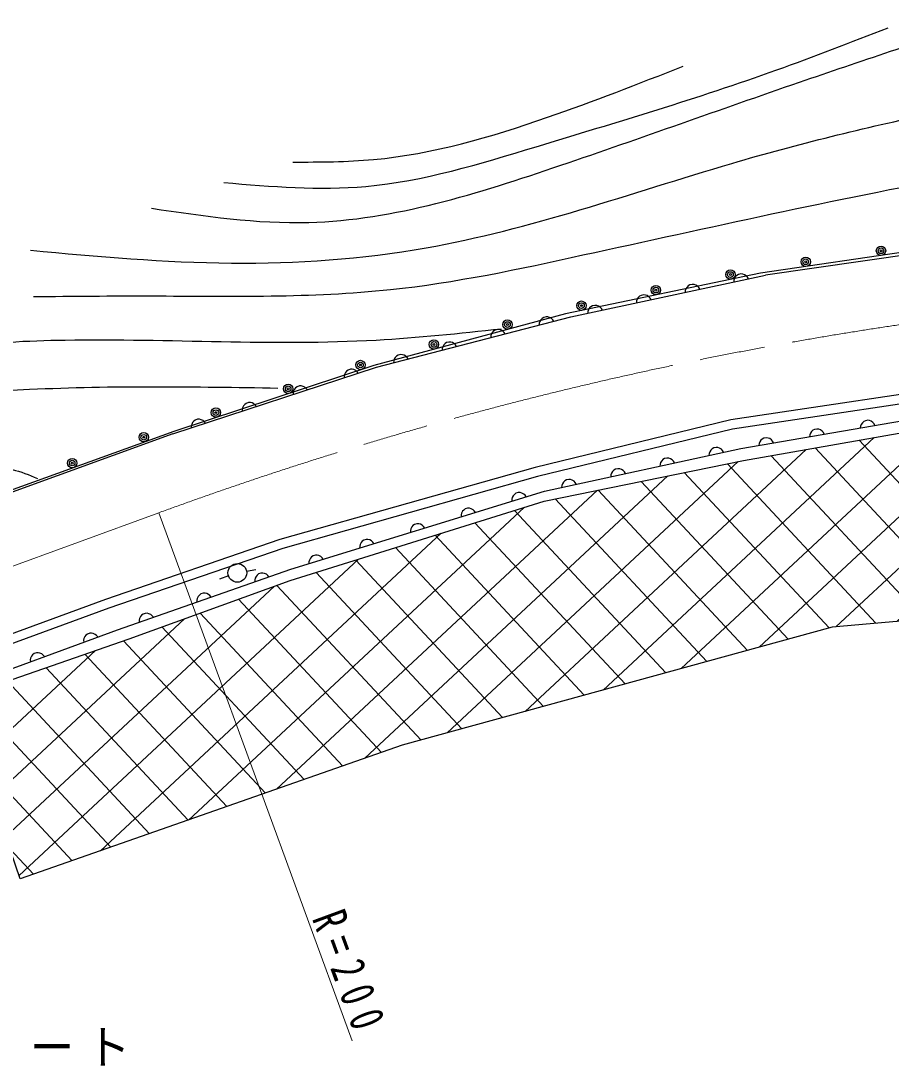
# Model space of a CAD drawing. Units: millimetres, scale not verified. Extents: x 40000 to 680000, y 20000 to 380000.
# Drawn here: x 215422 to 261829, y 263888 to 319758 of the extents above; entities that cross this region are included whole.
import ezdxf

# ---------------------------------------------------------------- set-up
doc = ezdxf.new("R2010")
doc.units = ezdxf.units.MM
doc.header["$LTSCALE"] = 1000
doc.linetypes.add('CHAIN', pattern=[18.5, 12, -1.5, 3.5, -1.5])
for name, color, linetype, lineweight in [('M-BGD', 7, 'Continuous', 25), ('M-BMK', 2, 'CHAIN', 13), ('M-STR-HTXT', 7, 'Continuous', 13)]:
    doc.layers.add(name, color=color, linetype=linetype, lineweight=lineweight)
doc.styles.add('ＭＳ ゴシック', font='')
doc.styles.get('ＭＳ ゴシック').set_extended_font_data('MS Gothic')

msp = doc.modelspace()

# ---------------------------------------------------------------- hatches: boundary and pattern name
at = {"layer": 'M-BGD'}
h = msp.add_hatch(dxfattribs=at)
h.set_pattern_fill('USER', color=256, style=0, pattern_type=2)
h.set_pattern_definition([(222.9834, (131781, 461499), (1363.572, -1463.103), []), (312.9834, (131781, 461499), (1463.103, 1363.572), [])])
h.paths.add_polyline_path([(212082, 283619), (221202, 286797), (229781, 289898), (243321, 294135), (253967, 296306), (267516, 298683), (278989, 300027), (292736, 300544), (307413, 300027), (317452, 299096), (329648, 297133), (380204, 286900), (377827, 275841), (322964, 287624), (303635, 289794), (283377, 289587), (258695, 287417), (235749, 281112), (215387, 273980)])

# ---------------------------------------------------------------- linework, layer by layer
for p, q in [((273350, 309003), (254867, 306304)), ((254867, 306304), (244460, 304133)), ((244460, 304133), (234250, 301375)), ((234250, 301375), (223571, 297854)), ((223571, 297854), (182866, 283185)), ((223529, 297720), (183087, 283119)), ((226491, 290146), (226019, 289982)), ((227455, 290401), (227947, 290492))]:
    msp.add_line(p, q, dxfattribs=at)
for points in [[(372655, 297293), (348761, 302387), (338676, 304172), (325077, 306488), (316295, 307742), (307755, 308707), (295506, 309576), (287111, 309914), (273559, 308852), (255128, 306198)], [(223529, 297720), (234391, 301279), (244744, 303963), (255128, 306198)], [(254221, 306003), (254169, 306090), (254106, 306158), (254011, 306220), (253922, 306250), (253822, 306261), (253697, 306234), (253609, 306183), (253541, 306119), (253480, 306024), (253450, 305935), (253439, 305835)], [(251625, 305444), (251574, 305531), (251510, 305600), (251415, 305661), (251326, 305691), (251226, 305702), (251101, 305675), (251014, 305624), (250946, 305560), (250884, 305465), (250854, 305376), (250843, 305276)], [(249029, 304885), (248978, 304972), (248914, 305041), (248819, 305102), (248731, 305132), (248630, 305143), (248505, 305116), (248418, 305065), (248350, 305001), (248288, 304906), (248258, 304818), (248247, 304717)], [(246433, 304326), (246382, 304414), (246318, 304482), (246223, 304543), (246135, 304573), (246034, 304584), (245909, 304557), (245822, 304506), (245754, 304442), (245692, 304347), (245662, 304259), (245651, 304158)], [(243837, 303728), (243782, 303813), (243716, 303878), (243618, 303935), (243529, 303962), (243428, 303969), (243304, 303936), (243219, 303881), (243154, 303815), (243096, 303717), (243070, 303628), (243063, 303527)], [(241249, 303057), (241194, 303141), (241128, 303207), (241030, 303264), (240941, 303291), (240840, 303297), (240716, 303265), (240631, 303210), (240565, 303144), (240508, 303046), (240482, 302957), (240475, 302856)], [(238661, 302386), (238606, 302470), (238539, 302536), (238442, 302593), (238352, 302620), (238251, 302626), (238127, 302594), (238043, 302539), (237977, 302473), (237920, 302375), (237893, 302286), (237886, 302185)], [(380721, 288402), (329833, 298730), (317565, 300697), (307260, 301352), (292539, 301727), (278770, 301352), (267155, 300041), (253374, 297980), (242981, 295452), (229387, 291608), (220108, 288421), (169942, 270011), (160873, 267351), (152066, 265930), (144296, 266025), (137003, 266877), (129989, 268773), (123180, 271515), (104644, 280909)], [(380820, 288892), (329922, 299222), (317621, 301194), (307282, 301851), (292539, 302227), (278735, 301851), (267090, 300537), (253277, 298471), (242854, 295935), (229237, 292085), (219940, 288892), (169786, 270487), (160762, 267839), (152029, 266431), (144328, 266525), (137097, 267370), (130148, 269248), (123387, 271971), (104870, 281355)], [(236073, 301714), (236017, 301799), (235951, 301865), (235853, 301922), (235764, 301949), (235663, 301955), (235539, 301923), (235454, 301868), (235389, 301802), (235331, 301704), (235305, 301615), (235298, 301514)], [(233414, 300958), (233353, 301040), (233283, 301101), (233182, 301152), (233091, 301173), (232990, 301173), (232868, 301133), (232787, 301073), (232726, 301002), (232675, 300901), (232654, 300810), (232653, 300709)], [(111558, 276513), (122936, 270871), (129826, 267884), (136842, 266035), (144238, 265040), (152250, 264992), (161036, 266414), (170234, 269117), (203735, 281206), (212032, 284145), (220566, 287274), (229810, 290498), (243337, 294670), (253815, 296946), (267342, 299269), (278862, 300407), (292531, 300928), (307276, 300549), (317531, 299601), (329621, 297515), (380476, 287457)], [(230698, 300069), (230638, 300150), (230567, 300211), (230466, 300262), (230375, 300283), (230274, 300284), (230153, 300244), (230071, 300183), (230010, 300113), (229959, 300012), (229938, 299921), (229938, 299820)], [(227983, 299179), (227922, 299261), (227852, 299322), (227751, 299373), (227660, 299393), (227559, 299394), (227437, 299354), (227356, 299294), (227295, 299223), (227244, 299122), (227223, 299031), (227222, 298930)], [(225267, 298290), (225207, 298371), (225136, 298432), (225036, 298483), (224945, 298504), (224843, 298504), (224722, 298465), (224640, 298404), (224579, 298334), (224528, 298233), (224508, 298142), (224507, 298041)], [(260972, 298175), (260925, 298264), (260864, 298335), (260771, 298400), (260685, 298434), (260584, 298449), (260458, 298428), (260369, 298380), (260298, 298319), (260233, 298227), (260199, 298140), (260184, 298040)], [(258267, 297711), (258219, 297800), (258158, 297870), (258066, 297936), (257979, 297969), (257879, 297985), (257753, 297963), (257664, 297915), (257593, 297854), (257528, 297762), (257494, 297675), (257479, 297575)], [(255562, 297246), (255514, 297335), (255453, 297406), (255361, 297471), (255274, 297505), (255174, 297520), (255048, 297499), (254958, 297451), (254888, 297390), (254822, 297297), (254789, 297211), (254773, 297110)], [(252896, 296746), (252844, 296833), (252780, 296901), (252685, 296963), (252597, 296992), (252496, 297003), (252371, 296976), (252284, 296925), (252216, 296861), (252155, 296766), (252125, 296677), (252114, 296577)], [(250277, 296177), (250225, 296264), (250161, 296332), (250066, 296394), (249978, 296424), (249877, 296434), (249752, 296407), (249665, 296356), (249597, 296292), (249536, 296197), (249506, 296108), (249495, 296008)], [(247657, 295609), (247606, 295696), (247542, 295764), (247447, 295825), (247358, 295855), (247258, 295866), (247133, 295838), (247046, 295787), (246978, 295723), (246916, 295628), (246886, 295539), (246875, 295439)], [(245038, 295040), (244986, 295127), (244922, 295195), (244827, 295256), (244739, 295286), (244638, 295297), (244513, 295269), (244426, 295218), (244358, 295154), (244297, 295059), (244267, 294970), (244256, 294870)], [(242367, 294371), (242308, 294453), (242239, 294516), (242139, 294568), (242048, 294591), (241947, 294593), (241824, 294555), (241742, 294496), (241680, 294427), (241627, 294327), (241605, 294236), (241602, 294135)], [(239661, 293537), (239603, 293619), (239533, 293681), (239433, 293734), (239343, 293756), (239241, 293759), (239119, 293721), (239037, 293662), (238974, 293593), (238922, 293493), (238899, 293402), (238897, 293301)], [(236956, 292702), (236897, 292784), (236828, 292847), (236728, 292900), (236637, 292922), (236536, 292924), (236414, 292886), (236331, 292828), (236269, 292758), (236216, 292658), (236194, 292568), (236192, 292466)], [(234251, 291868), (234192, 291950), (234122, 292012), (234022, 292065), (233932, 292088), (233831, 292090), (233708, 292052), (233626, 291993), (233564, 291924), (233511, 291824), (233489, 291733), (233486, 291632)], [(231545, 291033), (231486, 291116), (231417, 291178), (231317, 291231), (231226, 291253), (231125, 291255), (231003, 291218), (230921, 291159), (230858, 291089), (230805, 290989), (230783, 290899), (230781, 290798)], [(228647, 290093), (228585, 290173), (228514, 290233), (228412, 290282), (228321, 290301), (228219, 290299), (228098, 290257), (228018, 290195), (227959, 290124), (227909, 290022), (227890, 289930), (227892, 289829)], [(225566, 289018), (225504, 289098), (225432, 289158), (225330, 289207), (225239, 289226), (225138, 289225), (225017, 289183), (224937, 289121), (224877, 289049), (224828, 288947), (224809, 288856), (224810, 288755)], [(222484, 287943), (222422, 288024), (222351, 288083), (222249, 288132), (222157, 288151), (222056, 288150), (221935, 288108), (221855, 288046), (221795, 287974), (221746, 287873), (221727, 287781), (221729, 287680)], [(219519, 286891), (219456, 286970), (219383, 287028), (219281, 287076), (219189, 287093), (219088, 287090), (218968, 287046), (218888, 286983), (218830, 286911), (218782, 286808), (218765, 286716), (218768, 286615)], [(216674, 285848), (216611, 285927), (216539, 285985), (216436, 286033), (216344, 286050), (216243, 286047), (216123, 286003), (216044, 285940), (215985, 285868), (215938, 285765), (215920, 285673), (215923, 285572)]]:
    msp.add_lwpolyline(points, dxfattribs=at)
msp.add_lwpolyline([(212082, 283619), (221202, 286797), (229781, 289898), (243321, 294135), (253967, 296306), (267517, 298683), (278989, 300027), (292736, 300544), (307413, 300027), (317452, 299096), (329648, 297133), (380204, 286900), (377827, 275841), (322964, 287624), (303635, 289794), (283377, 289587), (258695, 287417), (235749, 281112), (215387, 273980)], close=True, dxfattribs=at)
for centre, radius in [((261293, 307495), 250), ((261293, 307495), 150), ((261293, 307495), 50), ((257276, 306909), 250), ((257276, 306909), 150), ((257276, 306909), 50), ((253262, 306225), 250), ((253262, 306225), 150), ((253262, 306225), 50), ((249288, 305396), 250), ((249288, 305396), 150), ((249288, 305396), 50), ((245315, 304567), 250), ((245315, 304567), 150), ((245315, 304567), 50), ((241370, 303557), 250), ((241370, 303557), 150), ((241370, 303557), 50), ((237451, 302499), 250), ((237451, 302499), 150), ((237451, 302499), 50), ((233530, 301401), 250), ((233530, 301401), 150), ((233530, 301401), 50), ((229675, 300130), 250), ((229675, 300130), 150), ((229675, 300130), 50), ((225820, 298859), 250), ((225820, 298859), 150), ((225820, 298859), 50), ((221973, 297544), 250), ((221973, 297544), 150), ((221973, 297544), 50), ((218155, 296168), 250), ((218155, 296168), 150), ((218155, 296168), 50), ((226964, 290310), 500)]:
    msp.add_circle(centre, radius, dxfattribs=at)
for points, knots in [([(222379, 309766), (225188, 309349), (227996, 308932), (230784, 309007), (235331, 309130), (239822, 310563), (244208, 312054), (248504, 313514), (252700, 315031), (256939, 316490), (260172, 317602), (263429, 318680), (266687, 319758)], [0, 0, 0, 0, 1, 1, 1, 2, 2, 2, 3, 3, 3, 4, 4, 4, 4]), ([(226245, 311136), (228783, 310922), (231322, 310709), (233821, 310931), (236893, 311205), (239905, 312137), (242898, 313047), (247223, 314361), (251510, 315628), (255729, 317142), (257718, 317856), (259693, 318625), (261667, 319394)], [0, 0, 0, 0, 1, 1, 1, 2, 2, 2, 3, 3, 3, 4, 4, 4, 4]), ([(215939, 307519), (219505, 307193), (223071, 306867), (226654, 306836), (230127, 306806), (233617, 307052), (237028, 307655), (242576, 308636), (247919, 310562), (253340, 312160), (256858, 313197), (260408, 314062), (263988, 314821), (268789, 315834), (273644, 316496), (278557, 317142), (282677, 317687), (286835, 318226), (290910, 317824), (294374, 317520), (297781, 316616), (301148, 315504), (304472, 314384), (307751, 313035), (311144, 312774), (313888, 312508), (316699, 312940), (319539, 313252), (322498, 313508), (325388, 313538), (328480, 313115), (330639, 312833), (332874, 312295), (334349, 310863), (335247, 310044), (335920, 308940), (336261, 307723), (336486, 306916), (336566, 306060), (337011, 305403), (337197, 305129), (337445, 304891), (337694, 304652)], [0, 0, 0, 0, 1, 1, 1, 2, 2, 2, 3, 3, 3, 4, 4, 4, 5, 5, 5, 6, 6, 6, 7, 7, 7, 8, 8, 8, 9, 9, 9, 10, 10, 10, 11, 11, 11, 12, 12, 12, 13, 13, 13, 14, 14, 14, 14]), ([(229930, 312228), (231368, 312231), (232805, 312234), (234230, 312364), (237393, 312653), (240491, 313566), (243512, 314617), (245958, 315467), (248352, 316407), (250747, 317347)], [0, 0, 0, 0, 1, 1, 1, 2, 2, 2, 3, 3, 3, 3]), ([(216088, 305051), (218179, 305076), (220271, 305091), (222367, 305086), (226631, 305075), (230907, 304981), (235130, 305427), (238581, 305791), (241996, 306516), (245399, 307270), (252112, 308729), (258784, 310244), (265534, 311477), (270751, 312403), (276008, 313037), (281331, 313525), (286013, 313888), (290692, 314007), (295459, 313593), (298710, 313311), (302001, 312780), (304810, 311272), (305930, 310671), (306974, 309914), (308017, 309157)], [0, 0, 0, 0, 1, 1, 1, 2, 2, 2, 3, 3, 3, 4, 4, 4, 5, 5, 5, 6, 6, 6, 7, 7, 7, 8, 8, 8, 8]), ([(214783, 302624), (215778, 302684), (216777, 302716), (217772, 302732), (223363, 302823), (228863, 302425), (234371, 302732), (236593, 302856), (238816, 303094), (241039, 303333)], [0, 0, 0, 0, 1, 1, 1, 2, 2, 2, 3, 3, 3, 3]), ([(151832, 285498), (154725, 285385), (157617, 285273), (160500, 285361), (165458, 285513), (170387, 286259), (175310, 287067), (179205, 287707), (183095, 288385), (186845, 289524), (190999, 290742), (195013, 292378), (198925, 294370), (202828, 296360), (206629, 298680), (210833, 299557), (212477, 299900), (214182, 300023), (215883, 300103), (220317, 300314), (224721, 300243), (229124, 300172)], [0, 0, 0, 0, 1, 1, 1, 2, 2, 2, 3, 3, 3, 4, 4, 4, 5, 5, 5, 6, 6, 6, 7, 7, 7, 7]), ([(130313, 289863), (130212, 289251), (130111, 288638), (130255, 288112), (130492, 287245), (131394, 286612), (132297, 286069), (135545, 284116), (138797, 283321), (142161, 282801), (148089, 282063), (153740, 281913), (159445, 282334), (163999, 282771), (168473, 283421), (172928, 284260), (179498, 285534), (186020, 287014), (192313, 289221), (196402, 290612), (200404, 292210), (204512, 293657), (207128, 294509), (209775, 295204), (212566, 295700), (213371, 295843), (214187, 295969), (214959, 295817), (215417, 295726), (215859, 295538), (216301, 295350)], [0, 0, 0, 0, 1, 1, 1, 2, 2, 2, 3, 3, 3, 4, 4, 4, 5, 5, 5, 6, 6, 6, 7, 7, 7, 8, 8, 8, 9, 9, 9, 10, 10, 10, 10])]:
    msp.add_open_spline(points, degree=3, knots=knots, dxfattribs=at)
at = {"layer": 'M-BMK'}
msp.add_line((222768, 293513), (175067, 276054), dxfattribs=at)
msp.add_arc((291509, 105697), 200000, 96.62613, 110.10272, dxfattribs=at)
at = {"layer": 'M-STR-HTXT'}
msp.add_line((233080, 265340), (222768, 293513), dxfattribs=at)

# ---------------------------------------------------------------- texts
at = {"layer": 'M-STR-HTXT', "insert": (230904, 271867), "char_height": 1833, "attachment_point": 7, "rotation": 290.2, "style": 'ＭＳ ゴシック'}
msp.add_mtext('\\T1.61;\\W0.7;R=200', dxfattribs=at)
at = {"layer": 'M-STR-HTXT', "insert": (197942, 263888), "char_height": 1833, "attachment_point": 7, "style": 'ＭＳ ゴシック'}
msp.add_mtext('\\T1.26;\\W0.95;法枠コンクリート', dxfattribs=at)

doc.saveas('drawing.dxf')
